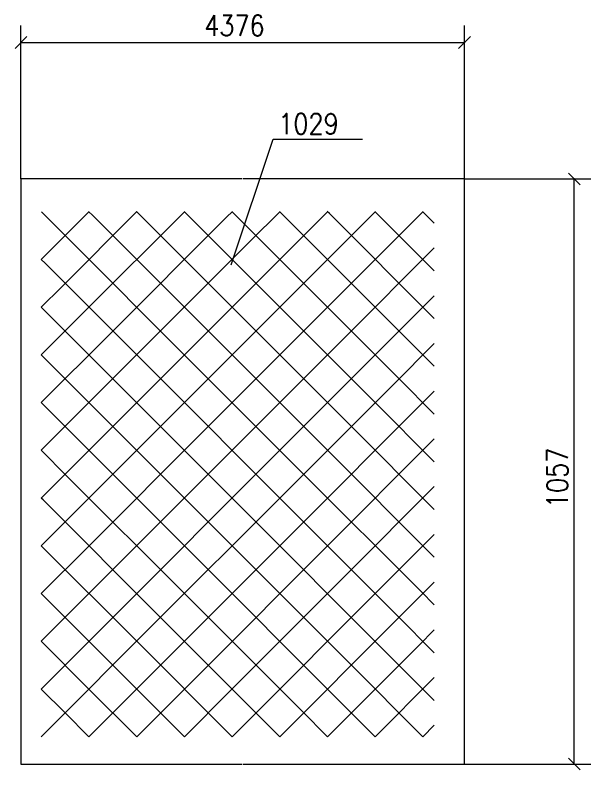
# Model space of a CAD drawing. Header units: millimetres. Extents: x 5 to 846, y 5 to 599.
# Drawn here: x 665.4 to 734.7, y 114.4 to 205.3 of the extents above; entities that cross this region are included whole.
import ezdxf

# ---------------------------------------------------------------- set-up
doc = ezdxf.new("R2010")
doc.units = ezdxf.units.MM
doc.linetypes.add('XKITLINE00', pattern=[0])
for name, color, linetype, lineweight in [('Cota', 4, 'Continuous', 0), ('Marca da peça', 2, 'Continuous', 0), ('Objeto gráfico', 3, 'Continuous', 0), ('Peça', 2, 'Continuous', 0)]:
    doc.layers.add(name, color=color, linetype=linetype, lineweight=lineweight)
doc.styles.add('ROMANS', font='ROMANS__.TTF')
doc.styles.add('SIMPLEX', font='SIMPLEX_.TTF')

# ---------------------------------------------------------------- blocks, each defined once
blk = doc.blocks.new('*A65')
at = {"layer": 'Peça', "color": 4, "linetype": 'XKITLINE00', "lineweight": 0}
for p, q in [((666.078, 185.591), (666.078, 115.145)), ((692.745, 185.591), (666.078, 185.591)), ((719.512, 185.591), (692.845, 185.591)), ((719.512, 115.145), (719.512, 185.591)), ((666.078, 115.145), (692.745, 115.145)), ((692.845, 115.145), (719.512, 115.145))]:
    blk.add_line(p, q, dxfattribs=at)
blk = doc.blocks.new('*A130')
at = {"layer": 'Objeto gráfico', "color": 2, "linetype": 'XKITLINE00', "lineweight": 0}
for p, q in [((668.524, 175.903), (674.307, 181.687)), ((671.85, 178.325), (668.534, 181.641)), ((670.945, 172.577), (680.054, 181.687)), ((673.819, 169.704), (685.802, 181.687)), ((674.724, 181.198), (674.236, 181.687)), ((688.866, 167.056), (674.724, 181.198)), ((676.692, 166.83), (690.835, 180.972)), ((691.74, 169.93), (679.983, 181.687)), ((694.613, 172.804), (685.73, 181.687)), ((690.835, 180.972), (691.549, 181.687)), ((697.487, 175.677), (691.478, 181.687)), ((693.708, 178.098), (697.296, 181.687)), ((696.582, 175.225), (703.044, 181.687)), ((700.361, 178.551), (697.225, 181.687)), ((699.456, 172.351), (708.791, 181.687)), ((702.329, 169.477), (714.539, 181.687)), ((703.234, 181.425), (702.972, 181.687)), ((715.878, 168.781), (703.234, 181.425)), ((715.878, 174.528), (708.72, 181.687)), ((715.878, 180.276), (714.467, 181.687)), ((685.992, 164.182), (671.85, 178.325)), ((714.503, 164.409), (700.361, 178.551)), ((679.566, 163.956), (693.708, 178.098)), ((705.203, 166.604), (715.878, 177.278)), ((668.976, 175.451), (668.524, 175.903)), ((683.119, 161.309), (668.976, 175.451)), ((711.629, 161.535), (697.487, 175.677)), ((682.44, 161.083), (696.582, 175.225)), ((708.755, 158.661), (694.613, 172.804)), ((668.524, 170.156), (670.945, 172.577)), ((685.313, 158.209), (699.456, 172.351)), ((708.077, 163.73), (715.878, 171.531)), ((680.245, 158.435), (668.524, 170.156)), ((668.524, 164.409), (673.819, 169.704)), ((688.187, 155.335), (702.329, 169.477)), ((705.882, 155.788), (691.74, 169.93)), ((668.524, 158.661), (676.692, 166.83)), ((703.008, 152.914), (688.866, 167.056)), ((691.061, 152.461), (705.203, 166.604)), ((710.95, 160.856), (715.878, 165.784)), ((677.371, 155.561), (668.524, 164.409)), ((668.524, 152.914), (679.566, 163.956)), ((700.134, 150.04), (685.992, 164.182)), ((693.934, 149.588), (708.077, 163.73)), ((715.878, 163.034), (714.503, 164.409)), ((668.524, 147.167), (682.44, 161.083)), ((697.261, 147.167), (683.119, 161.309)), ((696.808, 146.714), (710.95, 160.856)), ((715.878, 157.286), (711.629, 161.535)), ((713.824, 157.983), (715.878, 160.036)), ((674.498, 152.688), (668.524, 158.661)), ((671.171, 144.067), (685.313, 158.209)), ((694.387, 144.293), (680.245, 158.435)), ((715.878, 151.539), (708.755, 158.661)), ((699.682, 143.84), (713.824, 157.983)), ((691.513, 141.419), (677.371, 155.561)), ((715.878, 145.792), (705.882, 155.788)), ((674.045, 141.193), (688.187, 155.335)), ((702.556, 140.967), (715.878, 154.289)), ((671.624, 149.814), (668.524, 152.914)), ((688.64, 138.546), (674.498, 152.688)), ((715.878, 140.044), (703.008, 152.914)), ((676.919, 138.319), (691.061, 152.461)), ((714.277, 135.898), (700.134, 150.04)), ((685.766, 135.672), (671.624, 149.814)), ((679.792, 135.446), (693.934, 149.588)), ((705.429, 138.093), (715.878, 148.542)), ((668.75, 146.94), (668.524, 147.167)), ((682.892, 132.798), (668.75, 146.94)), ((682.666, 132.572), (696.808, 146.714)), ((711.403, 133.025), (697.261, 147.167)), ((668.524, 141.419), (671.171, 144.067)), ((685.54, 129.698), (699.682, 143.84)), ((708.529, 130.151), (694.387, 144.293)), ((708.303, 135.219), (715.878, 142.794)), ((680.019, 129.925), (668.524, 141.419)), ((668.524, 135.672), (674.045, 141.193)), ((688.413, 126.825), (702.556, 140.967)), ((705.655, 127.277), (691.513, 141.419)), ((668.524, 129.925), (676.919, 138.319)), ((702.782, 124.403), (688.64, 138.546)), ((691.287, 123.951), (705.429, 138.093)), ((711.177, 132.346), (715.878, 137.047)), ((677.145, 127.051), (668.524, 135.672)), ((668.524, 124.177), (679.792, 135.446)), ((699.908, 121.53), (685.766, 135.672)), ((715.878, 134.297), (714.277, 135.898)), ((694.161, 121.077), (708.303, 135.219)), ((697.034, 118.656), (682.892, 132.798)), ((715.878, 128.55), (711.403, 133.025)), ((668.524, 118.43), (682.666, 132.572)), ((697.261, 118.43), (711.177, 132.346)), ((714.05, 129.472), (715.878, 131.3)), ((715.878, 122.802), (708.529, 130.151)), ((674.271, 124.177), (668.524, 129.925)), ((674.271, 118.43), (685.54, 129.698)), ((691.513, 118.43), (680.019, 129.925)), ((703.008, 118.43), (714.05, 129.472)), ((714.503, 118.43), (705.655, 127.277)), ((685.766, 118.43), (677.145, 127.051)), ((680.019, 118.43), (688.413, 126.825)), ((708.755, 118.43), (715.878, 125.552)), ((671.398, 121.304), (668.524, 124.177)), ((680.019, 118.43), (674.271, 124.177)), ((685.766, 118.43), (691.287, 123.951)), ((708.755, 118.43), (702.782, 124.403)), ((674.271, 118.43), (671.398, 121.304)), ((691.513, 118.43), (694.161, 121.077)), ((703.008, 118.43), (699.908, 121.53)), ((714.503, 118.43), (715.878, 119.805)), ((697.261, 118.43), (697.034, 118.656))]:
    blk.add_line(p, q, dxfattribs=at)
blk = doc.blocks.new('*A330')
at = {"layer": 'Cota', "color": 7, "linetype": 'XKITLINE00', "lineweight": 0}
for p, q in [((732.038, 186.299), (733.452, 184.884)), ((719.512, 185.591), (734.745, 185.591)), ((732.745, 115.145), (732.745, 185.591)), ((732.038, 115.852), (733.452, 114.438)), ((719.512, 115.145), (734.745, 115.145))]:
    blk.add_line(p, q, dxfattribs=at)
at = {"layer": 'Cota', "color": 3}
for p in [(732.745, 185.591), (732.745, 115.145)]:
    blk.add_point(p, dxfattribs=at)
at = {"layer": 'Cota', "color": 3, "style": 'SIMPLEX', "width": 0.85}
blk.add_text('1057', height=2.5, rotation=90.00021, dxfattribs=at).set_placement((731.945, 145.96))
blk = doc.blocks.new('*A331')
at = {"layer": 'Cota', "color": 7, "linetype": 'XKITLINE00', "lineweight": 0}
for p, q in [((666.078, 185.591), (666.078, 204.064)), ((719.512, 185.591), (719.512, 204.064)), ((666.786, 202.721), (665.371, 201.306)), ((720.219, 202.721), (718.805, 201.306)), ((666.078, 202.014), (719.512, 202.014))]:
    blk.add_line(p, q, dxfattribs=at)
at = {"layer": 'Cota', "color": 3}
for p in [(666.078, 202.014), (719.512, 202.014)]:
    blk.add_point(p, dxfattribs=at)
at = {"layer": 'Cota', "color": 3, "style": 'SIMPLEX', "width": 0.85}
blk.add_text('4376', height=2.5, dxfattribs=at).set_placement((688.154, 202.814))
blk = doc.blocks.new('*A332')
at = {"layer": 'Marca da peça', "color": 7, "linetype": 'XKITLINE00', "lineweight": 0}
for p, q in [((691.397, 175.262), (696.478, 190.373)), ((696.478, 190.373), (707.219, 190.373))]:
    blk.add_line(p, q, dxfattribs=at)
at = {"layer": 'Marca da peça', "color": 4, "style": 'ROMANS', "width": 0.85}
blk.add_text('1029', height=2.5, dxfattribs=at).set_placement((697.078, 190.973))

msp = doc.modelspace()

# ---------------------------------------------------------------- block references
at = {"lineweight": 0}
for name in ['*A331', '*A332', '*A330', '*A65', '*A130']:
    msp.add_blockref(name, (0, 0), dxfattribs=at)

doc.saveas('drawing.dxf')
